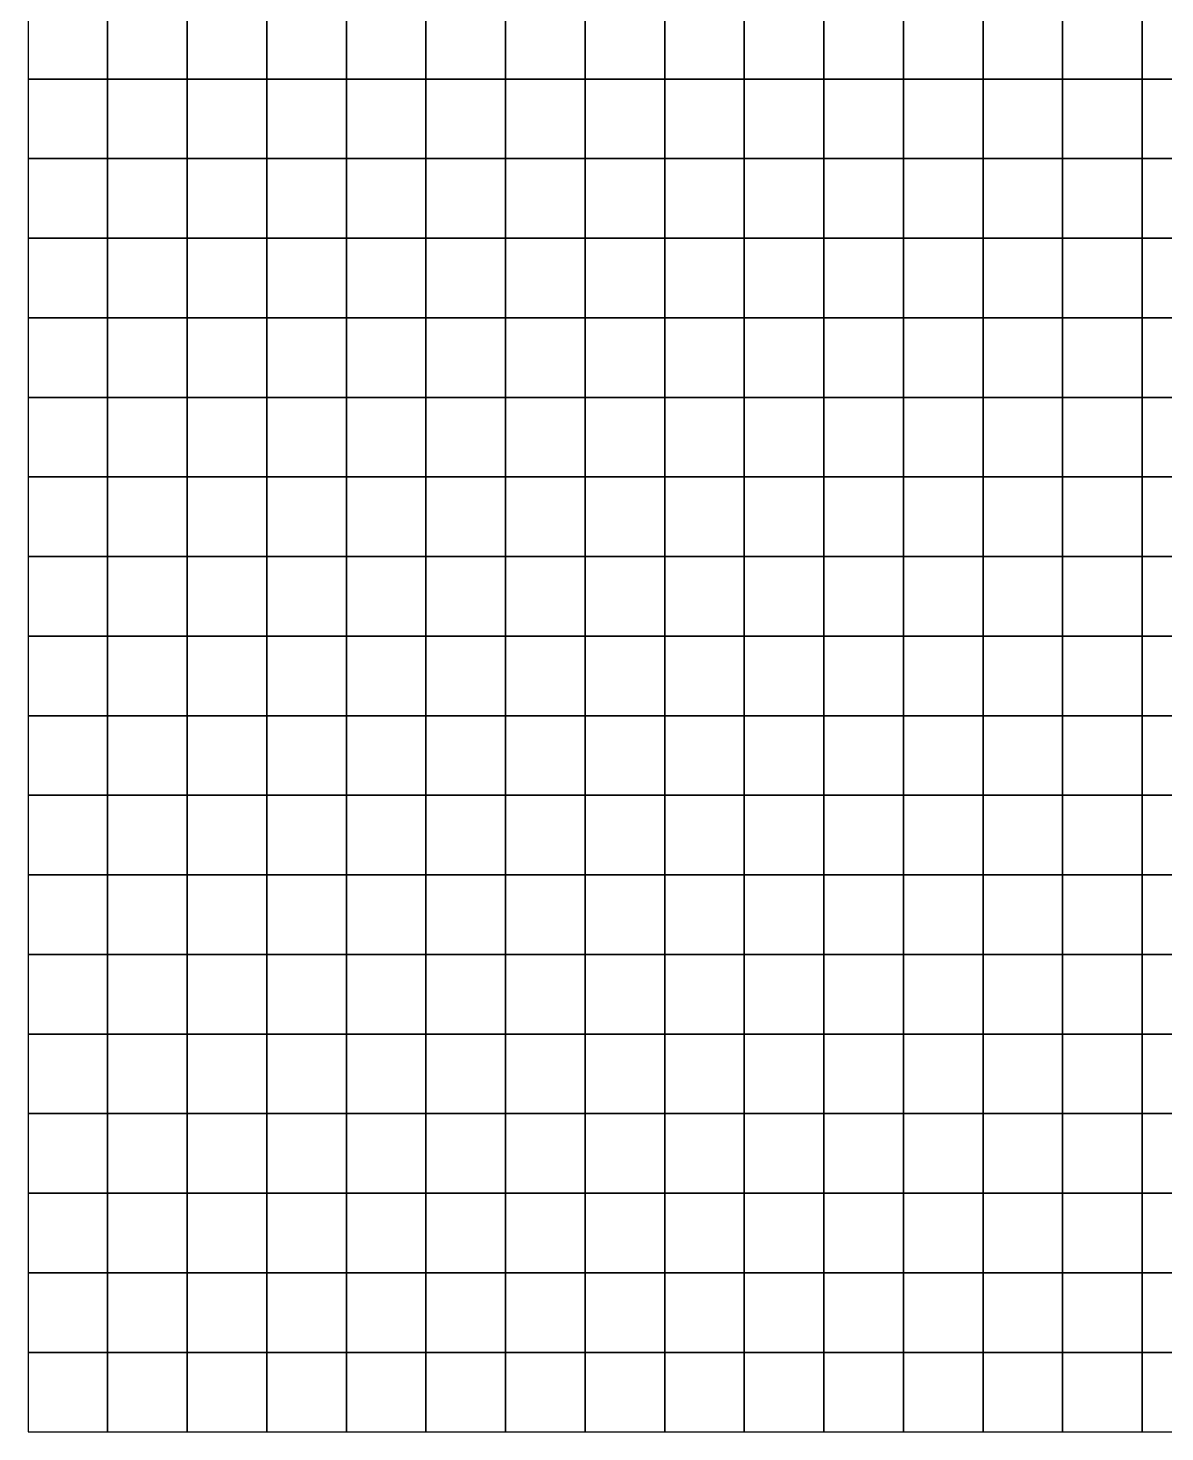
# Model space of a CAD drawing. Header units: metres. Extents: x 479850 to 482750, y 6959850 to 6961650.
# Drawn here: x 479850 to 480564, y 6959850 to 6960732 of the extents above; entities that cross this region are included whole.
import ezdxf

# ---------------------------------------------------------------- set-up
doc = ezdxf.new("R2010")
doc.units = ezdxf.units.M

msp = doc.modelspace()

# ---------------------------------------------------------------- linework, layer by layer
at = {"layer": 'GWL'}
for points in [[(479850, 6960700, 10.03), (479900, 6960700, 10.01), (479900, 6960750, 10.22), (479850, 6960750, 10.24)], [(479900, 6960700, 10.01), (479950, 6960700, 9.98), (479950, 6960750, 10.19), (479900, 6960750, 10.22)], [(479950, 6960700, 9.98), (480000, 6960700, 9.94), (480000, 6960750, 10.14), (479950, 6960750, 10.19)], [(480000, 6960700, 9.94), (480050, 6960700, 9.89), (480050, 6960750, 10.08), (480000, 6960750, 10.14)], [(480050, 6960700, 9.89), (480100, 6960700, 9.82), (480100, 6960750, 10.01), (480050, 6960750, 10.08)], [(480100, 6960700, 9.82), (480150, 6960700, 9.75), (480150, 6960750, 9.93), (480100, 6960750, 10.01)], [(480150, 6960700, 9.75), (480200, 6960700, 9.66), (480200, 6960750, 9.83), (480150, 6960750, 9.93)], [(480200, 6960700, 9.66), (480250, 6960700, 9.56), (480250, 6960750, 9.72), (480200, 6960750, 9.83)], [(480250, 6960700, 9.56), (480300, 6960700, 9.44), (480300, 6960750, 9.6), (480250, 6960750, 9.72)], [(480300, 6960700, 9.44), (480350, 6960700, 9.31), (480350, 6960750, 9.46), (480300, 6960750, 9.6)], [(480350, 6960700, 9.31), (480400, 6960700, 9.17), (480400, 6960750, 9.31), (480350, 6960750, 9.46)], [(480400, 6960700, 9.17), (480450, 6960700, 9.02), (480450, 6960750, 9.15), (480400, 6960750, 9.31)], [(480450, 6960700, 9.02), (480500, 6960700, 8.85), (480500, 6960750, 8.98), (480450, 6960750, 9.15)], [(480500, 6960700, 8.85), (480550, 6960700, 8.67), (480550, 6960750, 8.79), (480500, 6960750, 8.98)], [(480550, 6960700, 8.67), (480600, 6960700, 8.48), (480600, 6960750, 8.6), (480550, 6960750, 8.79)], [(479850, 6960650, 9.8), (479900, 6960650, 9.79), (479900, 6960700, 10.01), (479850, 6960700, 10.03)], [(479900, 6960650, 9.79), (479950, 6960650, 9.76), (479950, 6960700, 9.98), (479900, 6960700, 10.01)], [(479950, 6960650, 9.76), (480000, 6960650, 9.73), (480000, 6960700, 9.94), (479950, 6960700, 9.98)], [(480000, 6960650, 9.73), (480050, 6960650, 9.69), (480050, 6960700, 9.89), (480000, 6960700, 9.94)], [(480050, 6960650, 9.69), (480100, 6960650, 9.63), (480100, 6960700, 9.82), (480050, 6960700, 9.89)], [(480100, 6960650, 9.63), (480150, 6960650, 9.56), (480150, 6960700, 9.75), (480100, 6960700, 9.82)], [(480150, 6960650, 9.56), (480200, 6960650, 9.48), (480200, 6960700, 9.66), (480150, 6960700, 9.75)], [(480200, 6960650, 9.48), (480250, 6960650, 9.39), (480250, 6960700, 9.56), (480200, 6960700, 9.66)], [(480250, 6960650, 9.39), (480300, 6960650, 9.28), (480300, 6960700, 9.44), (480250, 6960700, 9.56)], [(480300, 6960650, 9.28), (480350, 6960650, 9.16), (480350, 6960700, 9.31), (480300, 6960700, 9.44)], [(480350, 6960650, 9.16), (480400, 6960650, 9.02), (480400, 6960700, 9.17), (480350, 6960700, 9.31)], [(480400, 6960650, 9.02), (480450, 6960650, 8.88), (480450, 6960700, 9.02), (480400, 6960700, 9.17)], [(480450, 6960650, 8.88), (480500, 6960650, 8.71), (480500, 6960700, 8.85), (480450, 6960700, 9.02)], [(480500, 6960650, 8.71), (480550, 6960650, 8.54), (480550, 6960700, 8.67), (480500, 6960700, 8.85)], [(480550, 6960650, 8.54), (480600, 6960650, 8.36), (480600, 6960700, 8.48), (480550, 6960700, 8.67)], [(479850, 6960600, 9.58), (479900, 6960600, 9.56), (479900, 6960650, 9.79), (479850, 6960650, 9.8)], [(479900, 6960600, 9.56), (479950, 6960600, 9.55), (479950, 6960650, 9.76), (479900, 6960650, 9.79)], [(479950, 6960600, 9.55), (480000, 6960600, 9.52), (480000, 6960650, 9.73), (479950, 6960650, 9.76)], [(480000, 6960600, 9.52), (480050, 6960600, 9.48), (480050, 6960650, 9.69), (480000, 6960650, 9.73)], [(480050, 6960600, 9.48), (480100, 6960600, 9.43), (480100, 6960650, 9.63), (480050, 6960650, 9.69)], [(480100, 6960600, 9.43), (480150, 6960600, 9.37), (480150, 6960650, 9.56), (480100, 6960650, 9.63)], [(480150, 6960600, 9.37), (480200, 6960600, 9.3), (480200, 6960650, 9.48), (480150, 6960650, 9.56)], [(480200, 6960600, 9.3), (480250, 6960600, 9.21), (480250, 6960650, 9.39), (480200, 6960650, 9.48)], [(480250, 6960600, 9.21), (480300, 6960600, 9.11), (480300, 6960650, 9.28), (480250, 6960650, 9.39)], [(480300, 6960600, 9.11), (480350, 6960600, 9), (480350, 6960650, 9.16), (480300, 6960650, 9.28)], [(480350, 6960600, 9), (480400, 6960600, 8.87), (480400, 6960650, 9.02), (480350, 6960650, 9.16)], [(480400, 6960600, 8.87), (480450, 6960600, 8.73), (480450, 6960650, 8.88), (480400, 6960650, 9.02)], [(480450, 6960600, 8.73), (480500, 6960600, 8.58), (480500, 6960650, 8.71), (480450, 6960650, 8.88)], [(480500, 6960600, 8.58), (480550, 6960600, 8.41), (480550, 6960650, 8.54), (480500, 6960650, 8.71)], [(480550, 6960600, 8.41), (480600, 6960600, 8.24), (480600, 6960650, 8.36), (480550, 6960650, 8.54)], [(479850, 6960550, 9.35), (479900, 6960550, 9.34), (479900, 6960600, 9.56), (479850, 6960600, 9.58)], [(479900, 6960550, 9.34), (479950, 6960550, 9.33), (479950, 6960600, 9.55), (479900, 6960600, 9.56)], [(479950, 6960550, 9.33), (480000, 6960550, 9.31), (480000, 6960600, 9.52), (479950, 6960600, 9.55)], [(480000, 6960550, 9.31), (480050, 6960550, 9.27), (480050, 6960600, 9.48), (480000, 6960600, 9.52)], [(480050, 6960550, 9.27), (480100, 6960550, 9.23), (480100, 6960600, 9.43), (480050, 6960600, 9.48)], [(480100, 6960550, 9.23), (480150, 6960550, 9.18), (480150, 6960600, 9.37), (480100, 6960600, 9.43)], [(480150, 6960550, 9.18), (480200, 6960550, 9.11), (480200, 6960600, 9.3), (480150, 6960600, 9.37)], [(480200, 6960550, 9.11), (480250, 6960550, 9.03), (480250, 6960600, 9.21), (480200, 6960600, 9.3)], [(480250, 6960550, 9.03), (480300, 6960550, 8.94), (480300, 6960600, 9.11), (480250, 6960600, 9.21)], [(480300, 6960550, 8.94), (480350, 6960550, 8.84), (480350, 6960600, 9), (480300, 6960600, 9.11)], [(480350, 6960550, 8.84), (480400, 6960550, 8.72), (480400, 6960600, 8.87), (480350, 6960600, 9)], [(480400, 6960550, 8.72), (480450, 6960550, 8.58), (480450, 6960600, 8.73), (480400, 6960600, 8.87)], [(480450, 6960550, 8.58), (480500, 6960550, 8.44), (480500, 6960600, 8.58), (480450, 6960600, 8.73)], [(480500, 6960550, 8.44), (480550, 6960550, 8.28), (480550, 6960600, 8.41), (480500, 6960600, 8.58)], [(480550, 6960550, 8.28), (480600, 6960550, 8.11), (480600, 6960600, 8.24), (480550, 6960600, 8.41)], [(479850, 6960500, 9.12), (479900, 6960500, 9.12), (479900, 6960550, 9.34), (479850, 6960550, 9.35)], [(479900, 6960500, 9.12), (479950, 6960500, 9.11), (479950, 6960550, 9.33), (479900, 6960550, 9.34)], [(479950, 6960500, 9.11), (480000, 6960500, 9.09), (480000, 6960550, 9.31), (479950, 6960550, 9.33)], [(480000, 6960500, 9.09), (480050, 6960500, 9.06), (480050, 6960550, 9.27), (480000, 6960550, 9.31)], [(480050, 6960500, 9.06), (480100, 6960500, 9.03), (480100, 6960550, 9.23), (480050, 6960550, 9.27)], [(480100, 6960500, 9.03), (480150, 6960500, 8.98), (480150, 6960550, 9.18), (480100, 6960550, 9.23)], [(480150, 6960500, 8.98), (480200, 6960500, 8.92), (480200, 6960550, 9.11), (480150, 6960550, 9.18)], [(480200, 6960500, 8.92), (480250, 6960500, 8.85), (480250, 6960550, 9.03), (480200, 6960550, 9.11)], [(480250, 6960500, 8.85), (480300, 6960500, 8.77), (480300, 6960550, 8.94), (480250, 6960550, 9.03)], [(480300, 6960500, 8.77), (480350, 6960500, 8.67), (480350, 6960550, 8.84), (480300, 6960550, 8.94)], [(480350, 6960500, 8.67), (480400, 6960500, 8.56), (480400, 6960550, 8.72), (480350, 6960550, 8.84)], [(480400, 6960500, 8.56), (480450, 6960500, 8.43), (480450, 6960550, 8.58), (480400, 6960550, 8.72)], [(480450, 6960500, 8.43), (480500, 6960500, 8.29), (480500, 6960550, 8.44), (480450, 6960550, 8.58)], [(480500, 6960500, 8.29), (480550, 6960500, 8.14), (480550, 6960550, 8.28), (480500, 6960550, 8.44)], [(480550, 6960500, 8.14), (480600, 6960500, 7.98), (480600, 6960550, 8.11), (480550, 6960550, 8.28)], [(479850, 6960450, 8.89), (479900, 6960450, 8.89), (479900, 6960500, 9.12), (479850, 6960500, 9.12)], [(479900, 6960450, 8.89), (479950, 6960450, 8.88), (479950, 6960500, 9.11), (479900, 6960500, 9.12)], [(479950, 6960450, 8.88), (480000, 6960450, 8.87), (480000, 6960500, 9.09), (479950, 6960500, 9.11)], [(480000, 6960450, 8.87), (480050, 6960450, 8.85), (480050, 6960500, 9.06), (480000, 6960500, 9.09)], [(480050, 6960450, 8.85), (480100, 6960450, 8.82), (480100, 6960500, 9.03), (480050, 6960500, 9.06)], [(480100, 6960450, 8.82), (480150, 6960450, 8.78), (480150, 6960500, 8.98), (480100, 6960500, 9.03)], [(480150, 6960450, 8.78), (480200, 6960450, 8.73), (480200, 6960500, 8.92), (480150, 6960500, 8.98)], [(480200, 6960450, 8.73), (480250, 6960450, 8.66), (480250, 6960500, 8.85), (480200, 6960500, 8.92)], [(480250, 6960450, 8.66), (480300, 6960450, 8.59), (480300, 6960500, 8.77), (480250, 6960500, 8.85)], [(480300, 6960450, 8.59), (480350, 6960450, 8.49), (480350, 6960500, 8.67), (480300, 6960500, 8.77)], [(480350, 6960450, 8.49), (480400, 6960450, 8.39), (480400, 6960500, 8.56), (480350, 6960500, 8.67)], [(480400, 6960450, 8.39), (480450, 6960450, 8.27), (480450, 6960500, 8.43), (480400, 6960500, 8.56)], [(480450, 6960450, 8.27), (480500, 6960450, 8.14), (480500, 6960500, 8.29), (480450, 6960500, 8.43)], [(480500, 6960450, 8.14), (480550, 6960450, 8), (480550, 6960500, 8.14), (480500, 6960500, 8.29)], [(480550, 6960450, 8), (480600, 6960450, 7.84), (480600, 6960500, 7.98), (480550, 6960500, 8.14)], [(479850, 6960400, 8.65), (479900, 6960400, 8.66), (479900, 6960450, 8.89), (479850, 6960450, 8.89)], [(479900, 6960400, 8.66), (479950, 6960400, 8.65), (479950, 6960450, 8.88), (479900, 6960450, 8.89)], [(479950, 6960400, 8.65), (480000, 6960400, 8.64), (480000, 6960450, 8.87), (479950, 6960450, 8.88)], [(480000, 6960400, 8.64), (480050, 6960400, 8.63), (480050, 6960450, 8.85), (480000, 6960450, 8.87)], [(480050, 6960400, 8.63), (480100, 6960400, 8.61), (480100, 6960450, 8.82), (480050, 6960450, 8.85)], [(480100, 6960400, 8.61), (480150, 6960400, 8.57), (480150, 6960450, 8.78), (480100, 6960450, 8.82)], [(480150, 6960400, 8.57), (480200, 6960400, 8.53), (480200, 6960450, 8.73), (480150, 6960450, 8.78)], [(480200, 6960400, 8.53), (480250, 6960400, 8.47), (480250, 6960450, 8.66), (480200, 6960450, 8.73)], [(480250, 6960400, 8.47), (480300, 6960400, 8.4), (480300, 6960450, 8.59), (480250, 6960450, 8.66)], [(480300, 6960400, 8.4), (480350, 6960400, 8.32), (480350, 6960450, 8.49), (480300, 6960450, 8.59)], [(480350, 6960400, 8.32), (480400, 6960400, 8.22), (480400, 6960450, 8.39), (480350, 6960450, 8.49)], [(480400, 6960400, 8.22), (480450, 6960400, 8.11), (480450, 6960450, 8.27), (480400, 6960450, 8.39)], [(480450, 6960400, 8.11), (480500, 6960400, 7.99), (480500, 6960450, 8.14), (480450, 6960450, 8.27)], [(480500, 6960400, 7.99), (480550, 6960400, 7.85), (480550, 6960450, 8), (480500, 6960450, 8.14)], [(480550, 6960400, 7.85), (480600, 6960400, 7.7), (480600, 6960450, 7.84), (480550, 6960450, 8)], [(479850, 6960350, 8.42), (479900, 6960350, 8.43), (479900, 6960400, 8.66), (479850, 6960400, 8.65)], [(479900, 6960350, 8.43), (479950, 6960350, 8.43), (479950, 6960400, 8.65), (479900, 6960400, 8.66)], [(479950, 6960350, 8.43), (480000, 6960350, 8.42), (480000, 6960400, 8.64), (479950, 6960400, 8.65)], [(480000, 6960350, 8.42), (480050, 6960350, 8.41), (480050, 6960400, 8.63), (480000, 6960400, 8.64)], [(480050, 6960350, 8.41), (480100, 6960350, 8.39), (480100, 6960400, 8.61), (480050, 6960400, 8.63)], [(480100, 6960350, 8.39), (480150, 6960350, 8.36), (480150, 6960400, 8.57), (480100, 6960400, 8.61)], [(480150, 6960350, 8.36), (480200, 6960350, 8.32), (480200, 6960400, 8.53), (480150, 6960400, 8.57)], [(480200, 6960350, 8.32), (480250, 6960350, 8.27), (480250, 6960400, 8.47), (480200, 6960400, 8.53)], [(480250, 6960350, 8.27), (480300, 6960350, 8.21), (480300, 6960400, 8.4), (480250, 6960400, 8.47)], [(480300, 6960350, 8.21), (480350, 6960350, 8.14), (480350, 6960400, 8.32), (480300, 6960400, 8.4)], [(480350, 6960350, 8.14), (480400, 6960350, 8.05), (480400, 6960400, 8.22), (480350, 6960400, 8.32)], [(480400, 6960350, 8.05), (480450, 6960350, 7.95), (480450, 6960400, 8.11), (480400, 6960400, 8.22)], [(480450, 6960350, 7.95), (480500, 6960350, 7.83), (480500, 6960400, 7.99), (480450, 6960400, 8.11)], [(480500, 6960350, 7.83), (480550, 6960350, 7.7), (480550, 6960400, 7.85), (480500, 6960400, 7.99)], [(480550, 6960350, 7.7), (480600, 6960350, 7.56), (480600, 6960400, 7.7), (480550, 6960400, 7.85)], [(479850, 6960300, 8.19), (479900, 6960300, 8.19), (479900, 6960350, 8.43), (479850, 6960350, 8.42)], [(479900, 6960300, 8.19), (479950, 6960300, 8.2), (479950, 6960350, 8.43), (479900, 6960350, 8.43)], [(479950, 6960300, 8.2), (480000, 6960300, 8.19), (480000, 6960350, 8.42), (479950, 6960350, 8.43)], [(480000, 6960300, 8.19), (480050, 6960300, 8.19), (480050, 6960350, 8.41), (480000, 6960350, 8.42)], [(480050, 6960300, 8.19), (480100, 6960300, 8.17), (480100, 6960350, 8.39), (480050, 6960350, 8.41)], [(480100, 6960300, 8.17), (480150, 6960300, 8.15), (480150, 6960350, 8.36), (480100, 6960350, 8.39)], [(480150, 6960300, 8.15), (480200, 6960300, 8.12), (480200, 6960350, 8.32), (480150, 6960350, 8.36)], [(480200, 6960300, 8.12), (480250, 6960300, 8.07), (480250, 6960350, 8.27), (480200, 6960350, 8.32)], [(480250, 6960300, 8.07), (480300, 6960300, 8.02), (480300, 6960350, 8.21), (480250, 6960350, 8.27)], [(480300, 6960300, 8.02), (480350, 6960300, 7.95), (480350, 6960350, 8.14), (480300, 6960350, 8.21)], [(480350, 6960300, 7.95), (480400, 6960300, 7.87), (480400, 6960350, 8.05), (480350, 6960350, 8.14)], [(480400, 6960300, 7.87), (480450, 6960300, 7.78), (480450, 6960350, 7.95), (480400, 6960350, 8.05)], [(480450, 6960300, 7.78), (480500, 6960300, 7.67), (480500, 6960350, 7.83), (480450, 6960350, 7.95)], [(480500, 6960300, 7.67), (480550, 6960300, 7.55), (480550, 6960350, 7.7), (480500, 6960350, 7.83)], [(480550, 6960300, 7.55), (480600, 6960300, 7.41), (480600, 6960350, 7.56), (480550, 6960350, 7.7)], [(479850, 6960250, 7.95), (479900, 6960250, 7.96), (479900, 6960300, 8.19), (479850, 6960300, 8.19)], [(479900, 6960250, 7.96), (479950, 6960250, 7.96), (479950, 6960300, 8.2), (479900, 6960300, 8.19)], [(479950, 6960250, 7.96), (480000, 6960250, 7.96), (480000, 6960300, 8.19), (479950, 6960300, 8.2)], [(480000, 6960250, 7.96), (480050, 6960250, 7.96), (480050, 6960300, 8.19), (480000, 6960300, 8.19)], [(480050, 6960250, 7.96), (480100, 6960250, 7.95), (480100, 6960300, 8.17), (480050, 6960300, 8.19)], [(480100, 6960250, 7.95), (480150, 6960250, 7.93), (480150, 6960300, 8.15), (480100, 6960300, 8.17)], [(480150, 6960250, 7.93), (480200, 6960250, 7.9), (480200, 6960300, 8.12), (480150, 6960300, 8.15)], [(480200, 6960250, 7.9), (480250, 6960250, 7.87), (480250, 6960300, 8.07), (480200, 6960300, 8.12)], [(480250, 6960250, 7.87), (480300, 6960250, 7.82), (480300, 6960300, 8.02), (480250, 6960300, 8.07)], [(480300, 6960250, 7.82), (480350, 6960250, 7.76), (480350, 6960300, 7.95), (480300, 6960300, 8.02)], [(480350, 6960250, 7.76), (480400, 6960250, 7.69), (480400, 6960300, 7.87), (480350, 6960300, 7.95)], [(480400, 6960250, 7.69), (480450, 6960250, 7.6), (480450, 6960300, 7.78), (480400, 6960300, 7.87)], [(480450, 6960250, 7.6), (480500, 6960250, 7.5), (480500, 6960300, 7.67), (480450, 6960300, 7.78)], [(480500, 6960250, 7.5), (480550, 6960250, 7.39), (480550, 6960300, 7.55), (480500, 6960300, 7.67)], [(480550, 6960250, 7.39), (480600, 6960250, 7.26), (480600, 6960300, 7.41), (480550, 6960300, 7.55)], [(479850, 6960200, 7.72), (479900, 6960200, 7.72), (479900, 6960250, 7.96), (479850, 6960250, 7.95)], [(479900, 6960200, 7.72), (479950, 6960200, 7.73), (479950, 6960250, 7.96), (479900, 6960250, 7.96)], [(479950, 6960200, 7.73), (480000, 6960200, 7.73), (480000, 6960250, 7.96), (479950, 6960250, 7.96)], [(480000, 6960200, 7.73), (480050, 6960200, 7.73), (480050, 6960250, 7.96), (480000, 6960250, 7.96)], [(480050, 6960200, 7.73), (480100, 6960200, 7.72), (480100, 6960250, 7.95), (480050, 6960250, 7.96)], [(480100, 6960200, 7.72), (480150, 6960200, 7.71), (480150, 6960250, 7.93), (480100, 6960250, 7.95)], [(480150, 6960200, 7.71), (480200, 6960200, 7.69), (480200, 6960250, 7.9), (480150, 6960250, 7.93)], [(480200, 6960200, 7.69), (480250, 6960200, 7.66), (480250, 6960250, 7.87), (480200, 6960250, 7.9)], [(480250, 6960200, 7.66), (480300, 6960200, 7.62), (480300, 6960250, 7.82), (480250, 6960250, 7.87)], [(480300, 6960200, 7.62), (480350, 6960200, 7.57), (480350, 6960250, 7.76), (480300, 6960250, 7.82)], [(480350, 6960200, 7.57), (480400, 6960200, 7.5), (480400, 6960250, 7.69), (480350, 6960250, 7.76)], [(480400, 6960200, 7.5), (480450, 6960200, 7.42), (480450, 6960250, 7.6), (480400, 6960250, 7.69)], [(480450, 6960200, 7.42), (480500, 6960200, 7.33), (480500, 6960250, 7.5), (480450, 6960250, 7.6)], [(480500, 6960200, 7.33), (480550, 6960200, 7.22), (480550, 6960250, 7.39), (480500, 6960250, 7.5)], [(480550, 6960200, 7.22), (480600, 6960200, 7.11), (480600, 6960250, 7.26), (480550, 6960250, 7.39)], [(479850, 6960150, 7.49), (479900, 6960150, 7.49), (479900, 6960200, 7.72), (479850, 6960200, 7.72)], [(479900, 6960150, 7.49), (479950, 6960150, 7.5), (479950, 6960200, 7.73), (479900, 6960200, 7.72)], [(479950, 6960150, 7.5), (480000, 6960150, 7.5), (480000, 6960200, 7.73), (479950, 6960200, 7.73)], [(480000, 6960150, 7.5), (480050, 6960150, 7.5), (480050, 6960200, 7.73), (480000, 6960200, 7.73)], [(480050, 6960150, 7.5), (480100, 6960150, 7.5), (480100, 6960200, 7.72), (480050, 6960200, 7.73)], [(480100, 6960150, 7.5), (480150, 6960150, 7.49), (480150, 6960200, 7.71), (480100, 6960200, 7.72)], [(480150, 6960150, 7.49), (480200, 6960150, 7.47), (480200, 6960200, 7.69), (480150, 6960200, 7.71)], [(480200, 6960150, 7.47), (480250, 6960150, 7.45), (480250, 6960200, 7.66), (480200, 6960200, 7.69)], [(480250, 6960150, 7.45), (480300, 6960150, 7.41), (480300, 6960200, 7.62), (480250, 6960200, 7.66)], [(480300, 6960150, 7.41), (480350, 6960150, 7.37), (480350, 6960200, 7.57), (480300, 6960200, 7.62)], [(480350, 6960150, 7.37), (480400, 6960150, 7.31), (480400, 6960200, 7.5), (480350, 6960200, 7.57)], [(480400, 6960150, 7.31), (480450, 6960150, 7.24), (480450, 6960200, 7.42), (480400, 6960200, 7.5)], [(480450, 6960150, 7.24), (480500, 6960150, 7.15), (480500, 6960200, 7.33), (480450, 6960200, 7.42)], [(480500, 6960150, 7.15), (480550, 6960150, 7.05), (480550, 6960200, 7.22), (480500, 6960200, 7.33)], [(480550, 6960150, 7.05), (480600, 6960150, 6.94), (480600, 6960200, 7.11), (480550, 6960200, 7.22)], [(479850, 6960100, 7.25), (479900, 6960100, 7.26), (479900, 6960150, 7.49), (479850, 6960150, 7.49)], [(479900, 6960100, 7.26), (479950, 6960100, 7.26), (479950, 6960150, 7.5), (479900, 6960150, 7.49)], [(479950, 6960100, 7.26), (480000, 6960100, 7.27), (480000, 6960150, 7.5), (479950, 6960150, 7.5)], [(480000, 6960100, 7.27), (480050, 6960100, 7.27), (480050, 6960150, 7.5), (480000, 6960150, 7.5)], [(480050, 6960100, 7.27), (480100, 6960100, 7.27), (480100, 6960150, 7.5), (480050, 6960150, 7.5)], [(480100, 6960100, 7.27), (480150, 6960100, 7.26), (480150, 6960150, 7.49), (480100, 6960150, 7.5)], [(480150, 6960100, 7.26), (480200, 6960100, 7.25), (480200, 6960150, 7.47), (480150, 6960150, 7.49)], [(480200, 6960100, 7.25), (480250, 6960100, 7.23), (480250, 6960150, 7.45), (480200, 6960150, 7.47)], [(480250, 6960100, 7.23), (480300, 6960100, 7.2), (480300, 6960150, 7.41), (480250, 6960150, 7.45)], [(480300, 6960100, 7.2), (480350, 6960100, 7.16), (480350, 6960150, 7.37), (480300, 6960150, 7.41)], [(480350, 6960100, 7.16), (480400, 6960100, 7.11), (480400, 6960150, 7.31), (480350, 6960150, 7.37)], [(480400, 6960100, 7.11), (480450, 6960100, 7.05), (480450, 6960150, 7.24), (480400, 6960150, 7.31)], [(480450, 6960100, 7.05), (480500, 6960100, 6.97), (480500, 6960150, 7.15), (480450, 6960150, 7.24)], [(480500, 6960100, 6.97), (480550, 6960100, 6.88), (480550, 6960150, 7.05), (480500, 6960150, 7.15)], [(480550, 6960100, 6.88), (480600, 6960100, 6.78), (480600, 6960150, 6.94), (480550, 6960150, 7.05)], [(479850, 6960050, 7.02), (479900, 6960050, 7.02), (479900, 6960100, 7.26), (479850, 6960100, 7.25)], [(479900, 6960050, 7.02), (479950, 6960050, 7.03), (479950, 6960100, 7.26), (479900, 6960100, 7.26)], [(479950, 6960050, 7.03), (480000, 6960050, 7.03), (480000, 6960100, 7.27), (479950, 6960100, 7.26)], [(480000, 6960050, 7.03), (480050, 6960050, 7.04), (480050, 6960100, 7.27), (480000, 6960100, 7.27)], [(480050, 6960050, 7.04), (480100, 6960050, 7.04), (480100, 6960100, 7.27), (480050, 6960100, 7.27)], [(480100, 6960050, 7.04), (480150, 6960050, 7.04), (480150, 6960100, 7.26), (480100, 6960100, 7.27)], [(480150, 6960050, 7.04), (480200, 6960050, 7.03), (480200, 6960100, 7.25), (480150, 6960100, 7.26)], [(480200, 6960050, 7.03), (480250, 6960050, 7.01), (480250, 6960100, 7.23), (480200, 6960100, 7.25)], [(480250, 6960050, 7.01), (480300, 6960050, 6.99), (480300, 6960100, 7.2), (480250, 6960100, 7.23)], [(480300, 6960050, 6.99), (480350, 6960050, 6.96), (480350, 6960100, 7.16), (480300, 6960100, 7.2)], [(480350, 6960050, 6.96), (480400, 6960050, 6.91), (480400, 6960100, 7.11), (480350, 6960100, 7.16)], [(480400, 6960050, 6.91), (480450, 6960050, 6.86), (480450, 6960100, 7.05), (480400, 6960100, 7.11)], [(480450, 6960050, 6.86), (480500, 6960050, 6.79), (480500, 6960100, 6.97), (480450, 6960100, 7.05)], [(480500, 6960050, 6.79), (480550, 6960050, 6.71), (480550, 6960100, 6.88), (480500, 6960100, 6.97)], [(480550, 6960050, 6.71), (480600, 6960050, 6.61), (480600, 6960100, 6.78), (480550, 6960100, 6.88)], [(479850, 6960000, 6.79), (479900, 6960000, 6.79), (479900, 6960050, 7.02), (479850, 6960050, 7.02)], [(479900, 6960000, 6.79), (479950, 6960000, 6.79), (479950, 6960050, 7.03), (479900, 6960050, 7.02)], [(479950, 6960000, 6.79), (480000, 6960000, 6.8), (480000, 6960050, 7.03), (479950, 6960050, 7.03)], [(480000, 6960000, 6.8), (480050, 6960000, 6.8), (480050, 6960050, 7.04), (480000, 6960050, 7.03)], [(480050, 6960000, 6.8), (480100, 6960000, 6.81), (480100, 6960050, 7.04), (480050, 6960050, 7.04)], [(480100, 6960000, 6.81), (480150, 6960000, 6.81), (480150, 6960050, 7.04), (480100, 6960050, 7.04)], [(480150, 6960000, 6.81), (480200, 6960000, 6.8), (480200, 6960050, 7.03), (480150, 6960050, 7.04)], [(480200, 6960000, 6.8), (480250, 6960000, 6.79), (480250, 6960050, 7.01), (480200, 6960050, 7.03)], [(480250, 6960000, 6.79), (480300, 6960000, 6.77), (480300, 6960050, 6.99), (480250, 6960050, 7.01)], [(480300, 6960000, 6.77), (480350, 6960000, 6.75), (480350, 6960050, 6.96), (480300, 6960050, 6.99)], [(480350, 6960000, 6.75), (480400, 6960000, 6.71), (480400, 6960050, 6.91), (480350, 6960050, 6.96)], [(480400, 6960000, 6.71), (480450, 6960000, 6.66), (480450, 6960050, 6.86), (480400, 6960050, 6.91)], [(480450, 6960000, 6.66), (480500, 6960000, 6.6), (480500, 6960050, 6.79), (480450, 6960050, 6.86)], [(480500, 6960000, 6.6), (480550, 6960000, 6.52), (480550, 6960050, 6.71), (480500, 6960050, 6.79)], [(480550, 6960000, 6.52), (480600, 6960000, 6.43), (480600, 6960050, 6.61), (480550, 6960050, 6.71)], [(479850, 6959950, 6.56), (479900, 6959950, 6.56), (479900, 6960000, 6.79), (479850, 6960000, 6.79)], [(479900, 6959950, 6.56), (479950, 6959950, 6.56), (479950, 6960000, 6.79), (479900, 6960000, 6.79)], [(479950, 6959950, 6.56), (480000, 6959950, 6.57), (480000, 6960000, 6.8), (479950, 6960000, 6.79)], [(480000, 6959950, 6.57), (480050, 6959950, 6.57), (480050, 6960000, 6.8), (480000, 6960000, 6.8)], [(480050, 6959950, 6.57), (480100, 6959950, 6.58), (480100, 6960000, 6.81), (480050, 6960000, 6.8)], [(480100, 6959950, 6.58), (480150, 6959950, 6.58), (480150, 6960000, 6.81), (480100, 6960000, 6.81)], [(480150, 6959950, 6.58), (480200, 6959950, 6.58), (480200, 6960000, 6.8), (480150, 6960000, 6.81)], [(480200, 6959950, 6.58), (480250, 6959950, 6.57), (480250, 6960000, 6.79), (480200, 6960000, 6.8)], [(480250, 6959950, 6.57), (480300, 6959950, 6.55), (480300, 6960000, 6.77), (480250, 6960000, 6.79)], [(480300, 6959950, 6.55), (480350, 6959950, 6.53), (480350, 6960000, 6.75), (480300, 6960000, 6.77)], [(480350, 6959950, 6.53), (480400, 6959950, 6.5), (480400, 6960000, 6.71), (480350, 6960000, 6.75)], [(480400, 6959950, 6.5), (480450, 6959950, 6.46), (480450, 6960000, 6.66), (480400, 6960000, 6.71)], [(480450, 6959950, 6.46), (480500, 6959950, 6.4), (480500, 6960000, 6.6), (480450, 6960000, 6.66)], [(480500, 6959950, 6.4), (480550, 6959950, 6.34), (480550, 6960000, 6.52), (480500, 6960000, 6.6)], [(480550, 6959950, 6.34), (480600, 6959950, 6.26), (480600, 6960000, 6.43), (480550, 6960000, 6.52)], [(479850, 6959900, 6.33), (479900, 6959900, 6.33), (479900, 6959950, 6.56), (479850, 6959950, 6.56)], [(479900, 6959900, 6.33), (479950, 6959900, 6.33), (479950, 6959950, 6.56), (479900, 6959950, 6.56)], [(479950, 6959900, 6.33), (480000, 6959900, 6.33), (480000, 6959950, 6.57), (479950, 6959950, 6.56)], [(480000, 6959900, 6.33), (480050, 6959900, 6.34), (480050, 6959950, 6.57), (480000, 6959950, 6.57)], [(480050, 6959900, 6.34), (480100, 6959900, 6.34), (480100, 6959950, 6.58), (480050, 6959950, 6.57)], [(480100, 6959900, 6.34), (480150, 6959900, 6.35), (480150, 6959950, 6.58), (480100, 6959950, 6.58)], [(480150, 6959900, 6.35), (480200, 6959900, 6.35), (480200, 6959950, 6.58), (480150, 6959950, 6.58)], [(480200, 6959900, 6.35), (480250, 6959900, 6.34), (480250, 6959950, 6.57), (480200, 6959950, 6.58)], [(480250, 6959900, 6.34), (480300, 6959900, 6.33), (480300, 6959950, 6.55), (480250, 6959950, 6.57)], [(480300, 6959900, 6.33), (480350, 6959900, 6.32), (480350, 6959950, 6.53), (480300, 6959950, 6.55)], [(480350, 6959900, 6.32), (480400, 6959900, 6.29), (480400, 6959950, 6.5), (480350, 6959950, 6.53)], [(480400, 6959900, 6.29), (480450, 6959900, 6.25), (480450, 6959950, 6.46), (480400, 6959950, 6.5)], [(480450, 6959900, 6.25), (480500, 6959900, 6.21), (480500, 6959950, 6.4), (480450, 6959950, 6.46)], [(480500, 6959900, 6.21), (480550, 6959900, 6.15), (480550, 6959950, 6.34), (480500, 6959950, 6.4)], [(480550, 6959900, 6.15), (480600, 6959900, 6.07), (480600, 6959950, 6.26), (480550, 6959950, 6.34)], [(479850, 6959850, 6.11), (479900, 6959850, 6.1), (479900, 6959900, 6.33), (479850, 6959900, 6.33)], [(479900, 6959850, 6.1), (479950, 6959850, 6.1), (479950, 6959900, 6.33), (479900, 6959900, 6.33)], [(479950, 6959850, 6.1), (480000, 6959850, 6.1), (480000, 6959900, 6.33), (479950, 6959900, 6.33)], [(480000, 6959850, 6.1), (480050, 6959850, 6.1), (480050, 6959900, 6.34), (480000, 6959900, 6.33)], [(480050, 6959850, 6.1), (480100, 6959850, 6.11), (480100, 6959900, 6.34), (480050, 6959900, 6.34)], [(480100, 6959850, 6.11), (480150, 6959850, 6.11), (480150, 6959900, 6.35), (480100, 6959900, 6.34)], [(480150, 6959850, 6.11), (480200, 6959850, 6.12), (480200, 6959900, 6.35), (480150, 6959900, 6.35)], [(480200, 6959850, 6.12), (480250, 6959850, 6.12), (480250, 6959900, 6.34), (480200, 6959900, 6.35)], [(480250, 6959850, 6.12), (480300, 6959850, 6.11), (480300, 6959900, 6.33), (480250, 6959900, 6.34)], [(480300, 6959850, 6.11), (480350, 6959850, 6.1), (480350, 6959900, 6.32), (480300, 6959900, 6.33)], [(480350, 6959850, 6.1), (480400, 6959850, 6.08), (480400, 6959900, 6.29), (480350, 6959900, 6.32)], [(480400, 6959850, 6.08), (480450, 6959850, 6.04), (480450, 6959900, 6.25), (480400, 6959900, 6.29)], [(480450, 6959850, 6.04), (480500, 6959850, 6), (480500, 6959900, 6.21), (480450, 6959900, 6.25)], [(480500, 6959850, 6), (480550, 6959850, 5.95), (480550, 6959900, 6.15), (480500, 6959900, 6.21)], [(480550, 6959850, 5.95), (480600, 6959850, 5.89), (480600, 6959900, 6.07), (480550, 6959900, 6.15)]]:
    msp.add_3dface(points, dxfattribs=at)

doc.saveas('drawing.dxf')
